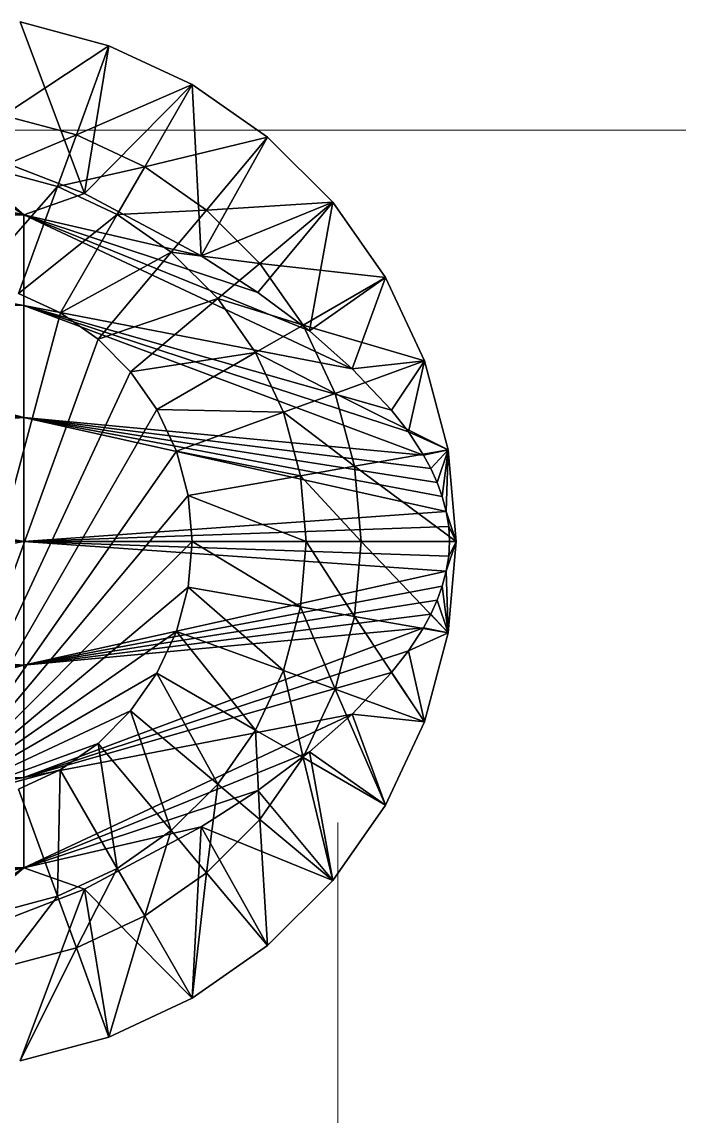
# Model space of a CAD drawing. Header units: inches. Extents: x 0 to 46333, y 12439 to 30520.
# Drawn here: x 15156.1 to 15203.5, y 17460.4 to 17539.4 of the extents above; entities that cross this region are included whole.
import ezdxf

# ---------------------------------------------------------------- set-up
doc = ezdxf.new("R2010")
doc.units = ezdxf.units.IN
doc.header["$MEASUREMENT"] = 0
doc.layers.add('DLX_FL1_LUM', color=7, linetype='Continuous', true_color=0xffd400)
doc.layers.add('v.p', color=7, linetype='Continuous')
doc.layers.add('WC', color=2, linetype='Continuous', lineweight=0)

# ---------------------------------------------------------------- blocks, each defined once
blk = doc.blocks.new('first floor civil')
at = {"layer": 'WC', "color": 9}
for p, q in [((598084.032, 123426.693), (597784.032, 123426.693)), ((597894.032, 123376.693), (597894.032, 122926.693))]:
    blk.add_line(p, q, dxfattribs=at)

msp = doc.modelspace()

# ---------------------------------------------------------------- linework, layer by layer
at = {"layer": 'DLX_FL1_LUM'}
for points in [[(15162.359, 17537.667, 0), (15155.946, 17539.386, 0)], [(15160.608, 17526.988, 0), (15155.946, 17539.386, 0)], [(15155.946, 17539.386, 0), (15162.359, 17537.667, 0)], [(15155.946, 17539.386, 0), (15160.608, 17526.988, 0)], [(15154.755, 17532.634, 0), (15162.359, 17537.667, 0)], [(15162.359, 17537.667, 0), (15154.755, 17532.634, 0)], [(15162.359, 17537.667, 0), (15160.013, 17531.225, 0)], [(15160.013, 17531.225, 0), (15162.359, 17537.667, 0)], [(15160.608, 17526.988, 0), (15162.359, 17537.667, 0)], [(15162.359, 17537.667, 0), (15160.608, 17526.988, 0)], [(15168.376, 17534.862, 0), (15162.359, 17537.667, 0)], [(15162.359, 17537.667, 0), (15168.376, 17534.862, 0)], [(15160.013, 17531.225, 0), (15168.376, 17534.862, 0)], [(15168.376, 17534.862, 0), (15160.013, 17531.225, 0)], [(15168.376, 17534.862, 0), (15160.608, 17526.988, 0)], [(15160.608, 17526.988, 0), (15168.376, 17534.862, 0)], [(15168.376, 17534.862, 0), (15164.948, 17528.924, 0)], [(15164.948, 17528.924, 0), (15168.376, 17534.862, 0)], [(15173.814, 17531.053, 0), (15168.376, 17534.862, 0)], [(15168.376, 17534.862, 0), (15173.814, 17531.053, 0)], [(15169.016, 17522.5, 0), (15168.376, 17534.862, 0)], [(15168.376, 17534.862, 0), (15169.016, 17522.5, 0)], [(15121.591, 17533.306, 0), (15156.213, 17525.458, 0)], [(15156.213, 17525.458, 0), (15121.591, 17533.306, 0)], [(15145.571, 17532.458, 0), (15156.213, 17525.458, 0)], [(15156.213, 17525.458, 0), (15145.571, 17532.458, 0)], [(15154.755, 17532.634, 0), (15160.013, 17531.225, 0)], [(15160.013, 17531.225, 0), (15154.755, 17532.634, 0)], [(15160.608, 17526.988, 0), (15149.332, 17531.35, 0)], [(15149.332, 17531.35, 0), (15156.213, 17525.458, 0)], [(15156.213, 17525.458, 0), (15149.332, 17531.35, 0)], [(15149.332, 17531.35, 0), (15160.608, 17526.988, 0)], [(15154.066, 17528.727, 0), (15160.013, 17531.225, 0)], [(15160.013, 17531.225, 0), (15154.066, 17528.727, 0)], [(15160.013, 17531.225, 0), (15158.657, 17527.497, 0)], [(15158.657, 17527.497, 0), (15160.013, 17531.225, 0)], [(15160.013, 17531.225, 0), (15164.948, 17528.924, 0)], [(15164.948, 17528.924, 0), (15160.013, 17531.225, 0)], [(15164.948, 17528.924, 0), (15173.814, 17531.053, 0)], [(15173.814, 17531.053, 0), (15164.948, 17528.924, 0)], [(15173.814, 17531.053, 0), (15169.016, 17522.5, 0)], [(15169.016, 17522.5, 0), (15173.814, 17531.053, 0)], [(15173.814, 17531.053, 0), (15169.407, 17525.801, 0)], [(15169.407, 17525.801, 0), (15173.814, 17531.053, 0)], [(15178.509, 17526.358, 0), (15173.814, 17531.053, 0)], [(15173.814, 17531.053, 0), (15178.509, 17526.358, 0)], [(15156.213, 17525.458, 0), (15121.591, 17529.668, 0)], [(15121.591, 17529.668, 0), (15156.213, 17525.458, 0)], [(15154.066, 17528.727, 0), (15158.657, 17527.497, 0)], [(15158.657, 17527.497, 0), (15154.066, 17528.727, 0)], [(15158.657, 17527.497, 0), (15164.948, 17528.924, 0)], [(15164.948, 17528.924, 0), (15158.657, 17527.497, 0)], [(15164.948, 17528.924, 0), (15162.964, 17525.488, 0)], [(15162.964, 17525.488, 0), (15164.948, 17528.924, 0)], [(15164.948, 17528.924, 0), (15169.407, 17525.801, 0)], [(15169.407, 17525.801, 0), (15164.948, 17528.924, 0)], [(15152.638, 17520.631, 0), (15158.657, 17527.497, 0)], [(15158.657, 17527.497, 0), (15152.638, 17520.631, 0)], [(15158.657, 17527.497, 0), (15155.845, 17519.772, 0)], [(15155.845, 17519.772, 0), (15158.657, 17527.497, 0)], [(15158.657, 17527.497, 0), (15162.964, 17525.488, 0)], [(15162.964, 17525.488, 0), (15158.657, 17527.497, 0)], [(15160.608, 17526.988, 0), (15156.213, 17525.458, 0)], [(15156.213, 17525.458, 0), (15160.608, 17526.988, 0)], [(15169.016, 17522.5, 0), (15160.608, 17526.988, 0)], [(15160.608, 17526.988, 0), (15169.016, 17522.5, 0)], [(15178.509, 17526.358, 0), (15169.016, 17522.5, 0)], [(15169.016, 17522.5, 0), (15178.509, 17526.358, 0)], [(15169.407, 17525.801, 0), (15178.509, 17526.358, 0)], [(15178.509, 17526.358, 0), (15169.407, 17525.801, 0)], [(15173.106, 17519.855, 0), (15178.509, 17526.358, 0)], [(15178.509, 17526.358, 0), (15173.106, 17519.855, 0)], [(15178.509, 17526.358, 0), (15173.256, 17521.951, 0)], [(15173.256, 17521.951, 0), (15178.509, 17526.358, 0)], [(15176.835, 17517.069, 0), (15178.509, 17526.358, 0)], [(15178.509, 17526.358, 0), (15176.835, 17517.069, 0)], [(15182.317, 17520.919, 0), (15178.509, 17526.358, 0)], [(15178.509, 17526.358, 0), (15182.317, 17520.919, 0)], [(15121.591, 17525.192, 0), (15156.213, 17525.458, 0)], [(15156.213, 17525.458, 0), (15121.591, 17525.192, 0)], [(15156.212, 17518.918, 0), (15121.591, 17525.192, 0)], [(15121.591, 17525.192, 0), (15156.212, 17518.918, 0)], [(15155.845, 17519.772, 0), (15162.964, 17525.488, 0)], [(15162.964, 17525.488, 0), (15155.845, 17519.772, 0)], [(15156.213, 17525.458, 0), (15156.212, 17518.918, 0)], [(15156.212, 17518.918, 0), (15156.213, 17525.458, 0)], [(15156.213, 17525.458, 0), (15169.016, 17522.5, 0)], [(15173.106, 17519.855, 0), (15156.213, 17525.458, 0)], [(15156.213, 17525.458, 0), (15173.106, 17519.855, 0)], [(15176.835, 17517.069, 0), (15156.213, 17525.458, 0)], [(15156.213, 17525.458, 0), (15176.835, 17517.069, 0)], [(15179.924, 17514.343, 0), (15156.213, 17525.458, 0)], [(15169.016, 17522.5, 0), (15156.213, 17525.458, 0)], [(15156.213, 17525.458, 0), (15179.924, 17514.343, 0)], [(15162.964, 17525.488, 0), (15158.854, 17518.369, 0)], [(15158.854, 17518.369, 0), (15162.964, 17525.488, 0)], [(15162.964, 17525.488, 0), (15169.407, 17525.801, 0)], [(15169.407, 17525.801, 0), (15162.964, 17525.488, 0)], [(15162.964, 17525.488, 0), (15166.856, 17522.762, 0)], [(15166.856, 17522.762, 0), (15162.964, 17525.488, 0)], [(15169.407, 17525.801, 0), (15166.856, 17522.762, 0)], [(15166.856, 17522.762, 0), (15169.407, 17525.801, 0)], [(15169.407, 17525.801, 0), (15173.256, 17521.951, 0)], [(15173.256, 17521.951, 0), (15169.407, 17525.801, 0)], [(15158.854, 17518.369, 0), (15166.856, 17522.762, 0)], [(15166.856, 17522.762, 0), (15158.854, 17518.369, 0)], [(15166.856, 17522.762, 0), (15161.572, 17516.465, 0)], [(15161.572, 17516.465, 0), (15166.856, 17522.762, 0)], [(15166.856, 17522.762, 0), (15173.256, 17521.951, 0)], [(15173.256, 17521.951, 0), (15166.856, 17522.762, 0)], [(15166.856, 17522.762, 0), (15170.217, 17519.401, 0)], [(15170.217, 17519.401, 0), (15166.856, 17522.762, 0)], [(15173.106, 17519.855, 0), (15169.016, 17522.5, 0)], [(15169.016, 17522.5, 0), (15173.106, 17519.855, 0)], [(15173.256, 17521.951, 0), (15170.217, 17519.401, 0)], [(15170.217, 17519.401, 0), (15173.256, 17521.951, 0)], [(15173.256, 17521.951, 0), (15182.317, 17520.919, 0)], [(15182.317, 17520.919, 0), (15173.256, 17521.951, 0)], [(15173.256, 17521.951, 0), (15176.379, 17517.491, 0)], [(15176.379, 17517.491, 0), (15173.256, 17521.951, 0)], [(15182.317, 17520.919, 0), (15176.379, 17517.491, 0)], [(15176.379, 17517.491, 0), (15182.317, 17520.919, 0)], [(15182.317, 17520.919, 0), (15176.835, 17517.069, 0)], [(15176.835, 17517.069, 0), (15182.317, 17520.919, 0)], [(15179.924, 17514.343, 0), (15182.317, 17520.919, 0)], [(15182.317, 17520.919, 0), (15179.924, 17514.343, 0)], [(15185.123, 17514.902, 0), (15182.317, 17520.919, 0)], [(15182.317, 17520.919, 0), (15185.123, 17514.902, 0)], [(15121.591, 17520.009, 0), (15156.212, 17510.809, 0)], [(15156.212, 17510.809, 0), (15121.591, 17520.009, 0)], [(15121.591, 17520.009, 0), (15156.212, 17518.918, 0)], [(15156.212, 17518.918, 0), (15121.591, 17520.009, 0)], [(15155.845, 17519.772, 0), (15158.854, 17518.369, 0)], [(15158.854, 17518.369, 0), (15155.845, 17519.772, 0)], [(15176.835, 17517.069, 0), (15173.106, 17519.855, 0)], [(15173.106, 17519.855, 0), (15176.835, 17517.069, 0)], [(15156.212, 17518.918, 0), (15156.212, 17510.809, 0)], [(15156.212, 17518.918, 0), (15182.751, 17511.353, 0)], [(15183.971, 17509.777, 0), (15156.212, 17518.918, 0)], [(15156.212, 17518.918, 0), (15183.971, 17509.777, 0)], [(15185.062, 17508.11, 0), (15156.212, 17518.918, 0)], [(15156.212, 17518.918, 0), (15179.924, 17514.343, 0)], [(15182.751, 17511.353, 0), (15156.212, 17518.918, 0)], [(15156.212, 17518.918, 0), (15185.062, 17508.11, 0)], [(15156.212, 17510.809, 0), (15156.212, 17518.918, 0)], [(15179.924, 17514.343, 0), (15156.212, 17518.918, 0)], [(15161.572, 17516.465, 0), (15170.217, 17519.401, 0)], [(15170.217, 17519.401, 0), (15161.572, 17516.465, 0)], [(15170.217, 17519.401, 0), (15163.92, 17514.117, 0)], [(15163.92, 17514.117, 0), (15170.217, 17519.401, 0)], [(15170.217, 17519.401, 0), (15176.379, 17517.491, 0)], [(15176.379, 17517.491, 0), (15170.217, 17519.401, 0)], [(15170.217, 17519.401, 0), (15172.943, 17515.508, 0)], [(15172.943, 17515.508, 0), (15170.217, 17519.401, 0)], [(15158.854, 17518.369, 0), (15149.33, 17482.832, 0)], [(15149.33, 17482.832, 0), (15158.854, 17518.369, 0)], [(15158.854, 17518.369, 0), (15161.572, 17516.465, 0)], [(15161.572, 17516.465, 0), (15158.854, 17518.369, 0)], [(15176.379, 17517.491, 0), (15172.943, 17515.508, 0)], [(15172.943, 17515.508, 0), (15176.379, 17517.491, 0)], [(15176.379, 17517.491, 0), (15185.123, 17514.902, 0)], [(15185.123, 17514.902, 0), (15176.379, 17517.491, 0)], [(15176.379, 17517.491, 0), (15178.68, 17512.557, 0)], [(15178.68, 17512.557, 0), (15176.379, 17517.491, 0)], [(15161.572, 17516.465, 0), (15149.33, 17482.832, 0)], [(15149.33, 17482.832, 0), (15161.572, 17516.465, 0)], [(15161.572, 17516.465, 0), (15163.92, 17514.117, 0)], [(15163.92, 17514.117, 0), (15161.572, 17516.465, 0)], [(15179.924, 17514.343, 0), (15176.835, 17517.069, 0)], [(15176.835, 17517.069, 0), (15179.924, 17514.343, 0)], [(15163.92, 17514.117, 0), (15172.943, 17515.508, 0)], [(15172.943, 17515.508, 0), (15163.92, 17514.117, 0)], [(15172.943, 17515.508, 0), (15165.824, 17511.398, 0)], [(15165.824, 17511.398, 0), (15172.943, 17515.508, 0)], [(15172.943, 17515.508, 0), (15178.68, 17512.557, 0)], [(15178.68, 17512.557, 0), (15172.943, 17515.508, 0)], [(15172.943, 17515.508, 0), (15174.951, 17511.2, 0)], [(15174.951, 17511.2, 0), (15172.943, 17515.508, 0)], [(15185.123, 17514.902, 0), (15178.68, 17512.557, 0)], [(15178.68, 17512.557, 0), (15185.123, 17514.902, 0)], [(15185.123, 17514.902, 0), (15179.924, 17514.343, 0)], [(15179.924, 17514.343, 0), (15185.123, 17514.902, 0)], [(15182.751, 17511.353, 0), (15185.123, 17514.902, 0)], [(15185.123, 17514.902, 0), (15182.751, 17511.353, 0)], [(15183.971, 17509.777, 0), (15185.123, 17514.902, 0)], [(15185.123, 17514.902, 0), (15183.971, 17509.777, 0)], [(15186.84, 17508.489, 0), (15185.123, 17514.902, 0)], [(15185.123, 17514.902, 0), (15186.84, 17508.489, 0)], [(15156.212, 17510.809, 0), (15121.59, 17514.278, 0)], [(15121.59, 17514.278, 0), (15156.212, 17510.809, 0)], [(15163.92, 17514.117, 0), (15149.33, 17482.832, 0)], [(15149.33, 17482.832, 0), (15163.92, 17514.117, 0)], [(15163.92, 17514.117, 0), (15165.824, 17511.398, 0)], [(15165.824, 17511.398, 0), (15163.92, 17514.117, 0)], [(15182.751, 17511.353, 0), (15179.924, 17514.343, 0)], [(15179.924, 17514.343, 0), (15182.751, 17511.353, 0)], [(15178.68, 17512.557, 0), (15174.951, 17511.2, 0)], [(15174.951, 17511.2, 0), (15178.68, 17512.557, 0)], [(15178.68, 17512.557, 0), (15186.84, 17508.489, 0)], [(15186.84, 17508.489, 0), (15178.68, 17512.557, 0)], [(15178.68, 17512.557, 0), (15180.089, 17507.299, 0)], [(15180.089, 17507.299, 0), (15178.68, 17512.557, 0)], [(15165.824, 17511.398, 0), (15149.33, 17482.832, 0)], [(15149.33, 17482.832, 0), (15165.824, 17511.398, 0)], [(15165.824, 17511.398, 0), (15174.951, 17511.2, 0)], [(15174.951, 17511.2, 0), (15165.824, 17511.398, 0)], [(15165.824, 17511.398, 0), (15167.226, 17508.389, 0)], [(15167.226, 17508.389, 0), (15165.824, 17511.398, 0)], [(15174.951, 17511.2, 0), (15167.226, 17508.389, 0)], [(15167.226, 17508.389, 0), (15174.951, 17511.2, 0)], [(15174.951, 17511.2, 0), (15180.089, 17507.299, 0)], [(15180.089, 17507.299, 0), (15174.951, 17511.2, 0)], [(15174.951, 17511.2, 0), (15176.181, 17506.61, 0)], [(15176.181, 17506.61, 0), (15174.951, 17511.2, 0)], [(15183.971, 17509.777, 0), (15182.751, 17511.353, 0)], [(15182.751, 17511.353, 0), (15183.971, 17509.777, 0)], [(15121.59, 17508.173, 0), (15156.212, 17510.809, 0)], [(15156.212, 17510.809, 0), (15121.59, 17508.173, 0)], [(15156.212, 17510.809, 0), (15156.212, 17501.876, 0)], [(15156.212, 17510.809, 0), (15185.062, 17508.11, 0)], [(15185.592, 17507.131, 0), (15156.212, 17510.809, 0)], [(15156.212, 17510.809, 0), (15186.056, 17506.12, 0)], [(15186.414, 17505.114, 0), (15156.212, 17510.809, 0)], [(15156.212, 17510.809, 0), (15186.414, 17505.114, 0)], [(15186.694, 17504.036, 0), (15156.212, 17510.809, 0)], [(15156.212, 17510.809, 0), (15185.592, 17507.131, 0)], [(15186.056, 17506.12, 0), (15156.212, 17510.809, 0)], [(15156.212, 17510.809, 0), (15186.694, 17504.036, 0)], [(15156.212, 17501.876, 0), (15156.212, 17510.809, 0)], [(15185.062, 17508.11, 0), (15156.212, 17510.809, 0)], [(15186.84, 17508.489, 0), (15183.971, 17509.777, 0)], [(15183.971, 17509.777, 0), (15186.84, 17508.489, 0)], [(15185.062, 17508.11, 0), (15183.971, 17509.777, 0)], [(15183.971, 17509.777, 0), (15185.062, 17508.11, 0)], [(15121.59, 17508.173, 0), (15156.212, 17501.876, 0)], [(15156.212, 17501.876, 0), (15121.59, 17508.173, 0)], [(15167.226, 17508.389, 0), (15149.33, 17482.832, 0)], [(15149.33, 17482.832, 0), (15167.226, 17508.389, 0)], [(15167.226, 17508.389, 0), (15176.181, 17506.61, 0)], [(15176.181, 17506.61, 0), (15167.226, 17508.389, 0)], [(15167.226, 17508.389, 0), (15168.086, 17505.183, 0)], [(15168.086, 17505.183, 0), (15167.226, 17508.389, 0)], [(15186.84, 17508.489, 0), (15180.089, 17507.299, 0)], [(15180.089, 17507.299, 0), (15186.84, 17508.489, 0)], [(15185.062, 17508.11, 0), (15186.84, 17508.489, 0)], [(15186.84, 17508.489, 0), (15185.062, 17508.11, 0)], [(15185.592, 17507.131, 0), (15185.062, 17508.11, 0)], [(15185.062, 17508.11, 0), (15185.592, 17507.131, 0)], [(15185.592, 17507.131, 0), (15186.84, 17508.489, 0)], [(15186.84, 17508.489, 0), (15185.592, 17507.131, 0)], [(15186.056, 17506.12, 0), (15186.84, 17508.489, 0)], [(15186.84, 17508.489, 0), (15186.056, 17506.12, 0)], [(15186.414, 17505.114, 0), (15186.84, 17508.489, 0)], [(15186.84, 17508.489, 0), (15186.414, 17505.114, 0)], [(15186.694, 17504.036, 0), (15186.84, 17508.489, 0)], [(15186.84, 17508.489, 0), (15186.694, 17504.036, 0)], [(15187.419, 17501.875, 0), (15186.84, 17508.489, 0)], [(15186.84, 17508.489, 0), (15187.419, 17501.875, 0)], [(15180.089, 17507.299, 0), (15176.181, 17506.61, 0)], [(15176.181, 17506.61, 0), (15180.089, 17507.299, 0)], [(15180.089, 17507.299, 0), (15187.419, 17501.875, 0)], [(15187.419, 17501.875, 0), (15180.089, 17507.299, 0)], [(15180.089, 17507.299, 0), (15180.563, 17501.876, 0)], [(15180.563, 17501.876, 0), (15180.089, 17507.299, 0)], [(15186.056, 17506.12, 0), (15185.592, 17507.131, 0)], [(15185.592, 17507.131, 0), (15186.056, 17506.12, 0)], [(15176.181, 17506.61, 0), (15168.086, 17505.183, 0)], [(15168.086, 17505.183, 0), (15176.181, 17506.61, 0)], [(15176.181, 17506.61, 0), (15180.563, 17501.876, 0)], [(15180.563, 17501.876, 0), (15176.181, 17506.61, 0)], [(15176.181, 17506.61, 0), (15176.595, 17501.876, 0)], [(15176.595, 17501.876, 0), (15176.181, 17506.61, 0)], [(15186.414, 17505.114, 0), (15186.056, 17506.12, 0)], [(15186.056, 17506.12, 0), (15186.414, 17505.114, 0)], [(15168.086, 17505.183, 0), (15149.33, 17482.832, 0)], [(15149.33, 17482.832, 0), (15168.086, 17505.183, 0)], [(15168.086, 17505.183, 0), (15176.595, 17501.876, 0)], [(15176.595, 17501.876, 0), (15168.086, 17505.183, 0)], [(15168.086, 17505.183, 0), (15168.374, 17501.876, 0)], [(15168.374, 17501.876, 0), (15168.086, 17505.183, 0)], [(15186.694, 17504.036, 0), (15186.414, 17505.114, 0)], [(15186.414, 17505.114, 0), (15186.694, 17504.036, 0)], [(15156.212, 17501.876, 0), (15186.694, 17504.036, 0)], [(15186.694, 17504.036, 0), (15156.212, 17501.876, 0)], [(15187.419, 17501.875, 0), (15186.694, 17504.036, 0)], [(15186.694, 17504.036, 0), (15187.419, 17501.875, 0)], [(15186.877, 17502.939, 0), (15186.694, 17504.036, 0)], [(15186.694, 17504.036, 0), (15186.877, 17502.939, 0)], [(15186.877, 17502.939, 0), (15156.212, 17501.876, 0)], [(15156.212, 17501.876, 0), (15186.877, 17502.939, 0)], [(15186.877, 17502.939, 0), (15187.419, 17501.875, 0)], [(15186.942, 17501.875, 0), (15186.877, 17502.939, 0)], [(15187.419, 17501.875, 0), (15186.877, 17502.939, 0)], [(15186.877, 17502.939, 0), (15186.942, 17501.875, 0)], [(15156.212, 17501.876, 0), (15121.59, 17501.878, 0)], [(15121.59, 17501.878, 0), (15156.212, 17501.876, 0)], [(15121.59, 17495.581, 0), (15156.212, 17501.876, 0)], [(15156.212, 17501.876, 0), (15121.59, 17495.581, 0)], [(15168.374, 17501.876, 0), (15149.33, 17482.832, 0)], [(15149.33, 17482.832, 0), (15168.374, 17501.876, 0)], [(15156.212, 17501.876, 0), (15156.211, 17492.944, 0)], [(15156.211, 17492.944, 0), (15156.212, 17501.876, 0)], [(15156.212, 17501.876, 0), (15186.942, 17501.875, 0)], [(15186.877, 17500.812, 0), (15156.212, 17501.876, 0)], [(15156.212, 17501.876, 0), (15186.877, 17500.812, 0)], [(15186.694, 17499.713, 0), (15156.212, 17501.876, 0)], [(15186.942, 17501.875, 0), (15156.212, 17501.876, 0)], [(15156.212, 17501.876, 0), (15186.694, 17499.713, 0)], [(15168.374, 17501.876, 0), (15168.086, 17498.568, 0)], [(15168.086, 17498.568, 0), (15168.374, 17501.876, 0)], [(15176.595, 17501.876, 0), (15168.374, 17501.876, 0)], [(15168.374, 17501.876, 0), (15176.181, 17497.141, 0)], [(15168.374, 17501.876, 0), (15176.595, 17501.876, 0)], [(15176.181, 17497.141, 0), (15168.374, 17501.876, 0)], [(15176.595, 17501.876, 0), (15176.181, 17497.141, 0)], [(15176.181, 17497.141, 0), (15176.595, 17501.876, 0)], [(15176.595, 17501.876, 0), (15180.088, 17496.452, 0)], [(15180.563, 17501.876, 0), (15176.595, 17501.876, 0)], [(15176.595, 17501.876, 0), (15180.563, 17501.876, 0)], [(15180.088, 17496.452, 0), (15176.595, 17501.876, 0)], [(15180.563, 17501.876, 0), (15180.088, 17496.452, 0)], [(15180.088, 17496.452, 0), (15180.563, 17501.876, 0)], [(15187.419, 17501.875, 0), (15180.563, 17501.876, 0)], [(15180.563, 17501.876, 0), (15186.84, 17495.261, 0)], [(15180.563, 17501.876, 0), (15187.419, 17501.875, 0)], [(15186.84, 17495.261, 0), (15180.563, 17501.876, 0)], [(15186.694, 17499.713, 0), (15187.419, 17501.875, 0)], [(15187.419, 17501.875, 0), (15186.694, 17499.713, 0)], [(15186.84, 17495.261, 0), (15187.419, 17501.875, 0)], [(15187.419, 17501.875, 0), (15186.84, 17495.261, 0)], [(15186.877, 17500.812, 0), (15187.419, 17501.875, 0)], [(15187.419, 17501.875, 0), (15186.877, 17500.812, 0)], [(15186.877, 17500.812, 0), (15186.942, 17501.875, 0)], [(15186.942, 17501.875, 0), (15186.877, 17500.812, 0)], [(15186.942, 17501.875, 0), (15187.419, 17501.875, 0)], [(15187.419, 17501.875, 0), (15186.942, 17501.875, 0)], [(15186.694, 17499.713, 0), (15186.877, 17500.812, 0)], [(15186.877, 17500.812, 0), (15186.694, 17499.713, 0)], [(15156.211, 17492.944, 0), (15186.694, 17499.713, 0)], [(15186.694, 17499.713, 0), (15156.211, 17492.944, 0)], [(15186.414, 17498.635, 0), (15186.694, 17499.713, 0)], [(15186.694, 17499.713, 0), (15186.414, 17498.635, 0)], [(15186.84, 17495.261, 0), (15186.694, 17499.713, 0)], [(15186.694, 17499.713, 0), (15186.84, 17495.261, 0)], [(15168.086, 17498.568, 0), (15149.33, 17482.832, 0)], [(15149.33, 17482.832, 0), (15168.086, 17498.568, 0)], [(15186.414, 17498.635, 0), (15156.211, 17492.944, 0)], [(15156.211, 17492.944, 0), (15186.414, 17498.635, 0)], [(15168.086, 17498.568, 0), (15167.226, 17495.362, 0)], [(15167.226, 17495.362, 0), (15168.086, 17498.568, 0)], [(15176.181, 17497.141, 0), (15168.086, 17498.568, 0)], [(15168.086, 17498.568, 0), (15174.951, 17492.55, 0)], [(15168.086, 17498.568, 0), (15176.181, 17497.141, 0)], [(15174.951, 17492.55, 0), (15168.086, 17498.568, 0)], [(15186.056, 17497.63, 0), (15186.414, 17498.635, 0)], [(15186.414, 17498.635, 0), (15186.056, 17497.63, 0)], [(15186.414, 17498.635, 0), (15186.84, 17495.261, 0)], [(15186.84, 17495.261, 0), (15186.414, 17498.635, 0)], [(15156.211, 17492.944, 0), (15186.056, 17497.63, 0)], [(15186.056, 17497.63, 0), (15156.211, 17492.944, 0)], [(15185.591, 17496.619, 0), (15186.056, 17497.63, 0)], [(15186.056, 17497.63, 0), (15185.591, 17496.619, 0)], [(15186.056, 17497.63, 0), (15186.84, 17495.261, 0)], [(15186.84, 17495.261, 0), (15186.056, 17497.63, 0)], [(15176.181, 17497.141, 0), (15174.951, 17492.55, 0)], [(15174.951, 17492.55, 0), (15176.181, 17497.141, 0)], [(15176.181, 17497.141, 0), (15178.679, 17491.194, 0)], [(15180.088, 17496.452, 0), (15176.181, 17497.141, 0)], [(15176.181, 17497.141, 0), (15180.088, 17496.452, 0)], [(15178.679, 17491.194, 0), (15176.181, 17497.141, 0)], [(15185.591, 17496.619, 0), (15156.211, 17492.944, 0)], [(15156.211, 17492.944, 0), (15185.591, 17496.619, 0)], [(15180.088, 17496.452, 0), (15178.679, 17491.194, 0)], [(15178.679, 17491.194, 0), (15180.088, 17496.452, 0)], [(15186.84, 17495.261, 0), (15180.088, 17496.452, 0)], [(15180.088, 17496.452, 0), (15185.122, 17488.848, 0)], [(15180.088, 17496.452, 0), (15186.84, 17495.261, 0)], [(15185.122, 17488.848, 0), (15180.088, 17496.452, 0)], [(15185.062, 17495.639, 0), (15185.591, 17496.619, 0)], [(15185.591, 17496.619, 0), (15185.062, 17495.639, 0)], [(15185.591, 17496.619, 0), (15186.84, 17495.261, 0)], [(15186.84, 17495.261, 0), (15185.591, 17496.619, 0)], [(15121.59, 17495.581, 0), (15156.211, 17492.944, 0)], [(15156.211, 17492.944, 0), (15121.59, 17495.581, 0)], [(15167.226, 17495.362, 0), (15149.33, 17482.832, 0)], [(15149.33, 17482.832, 0), (15167.226, 17495.362, 0)], [(15156.211, 17492.944, 0), (15185.062, 17495.639, 0)], [(15185.062, 17495.639, 0), (15156.211, 17484.834, 0)], [(15185.062, 17495.639, 0), (15156.211, 17492.944, 0)], [(15156.211, 17484.834, 0), (15185.062, 17495.639, 0)], [(15167.226, 17495.362, 0), (15165.823, 17492.354, 0)], [(15165.823, 17492.354, 0), (15167.226, 17495.362, 0)], [(15174.951, 17492.55, 0), (15167.226, 17495.362, 0)], [(15167.226, 17495.362, 0), (15172.942, 17488.243, 0)], [(15167.226, 17495.362, 0), (15174.951, 17492.55, 0)], [(15172.942, 17488.243, 0), (15167.226, 17495.362, 0)], [(15183.971, 17493.973, 0), (15185.062, 17495.639, 0)], [(15185.062, 17495.639, 0), (15183.971, 17493.973, 0)], [(15183.971, 17493.973, 0), (15186.84, 17495.261, 0)], [(15186.84, 17495.261, 0), (15183.971, 17493.973, 0)], [(15185.062, 17495.639, 0), (15186.84, 17495.261, 0)], [(15186.84, 17495.261, 0), (15185.062, 17495.639, 0)], [(15185.122, 17488.848, 0), (15186.84, 17495.261, 0)], [(15186.84, 17495.261, 0), (15185.122, 17488.848, 0)], [(15183.971, 17493.973, 0), (15156.211, 17484.834, 0)], [(15156.211, 17484.834, 0), (15183.971, 17493.973, 0)], [(15182.75, 17492.397, 0), (15183.971, 17493.973, 0)], [(15183.971, 17493.973, 0), (15182.75, 17492.397, 0)], [(15185.122, 17488.848, 0), (15183.971, 17493.973, 0)], [(15183.971, 17493.973, 0), (15185.122, 17488.848, 0)], [(15121.589, 17483.745, 0), (15156.211, 17492.944, 0)], [(15156.211, 17492.944, 0), (15121.589, 17483.745, 0)], [(15156.211, 17492.944, 0), (15121.59, 17489.476, 0)], [(15121.59, 17489.476, 0), (15156.211, 17492.944, 0)], [(15156.211, 17492.944, 0), (15156.211, 17484.834, 0)], [(15156.211, 17484.834, 0), (15156.211, 17492.944, 0)], [(15165.823, 17492.354, 0), (15149.33, 17482.832, 0)], [(15149.33, 17482.832, 0), (15165.823, 17492.354, 0)], [(15156.211, 17484.834, 0), (15182.75, 17492.397, 0)], [(15182.75, 17492.397, 0), (15156.211, 17484.834, 0)], [(15165.823, 17492.354, 0), (15163.919, 17489.635, 0)], [(15163.919, 17489.635, 0), (15165.823, 17492.354, 0)], [(15172.942, 17488.243, 0), (15165.823, 17492.354, 0)], [(15165.823, 17492.354, 0), (15170.215, 17484.35, 0)], [(15165.823, 17492.354, 0), (15172.942, 17488.243, 0)], [(15170.215, 17484.35, 0), (15165.823, 17492.354, 0)], [(15174.951, 17492.55, 0), (15172.942, 17488.243, 0)], [(15172.942, 17488.243, 0), (15174.951, 17492.55, 0)], [(15174.951, 17492.55, 0), (15176.378, 17486.259, 0)], [(15178.679, 17491.194, 0), (15174.951, 17492.55, 0)], [(15174.951, 17492.55, 0), (15178.679, 17491.194, 0)], [(15176.378, 17486.259, 0), (15174.951, 17492.55, 0)], [(15179.923, 17489.407, 0), (15182.75, 17492.397, 0)], [(15182.75, 17492.397, 0), (15179.923, 17489.407, 0)], [(15182.75, 17492.397, 0), (15185.122, 17488.848, 0)], [(15185.122, 17488.848, 0), (15182.75, 17492.397, 0)], [(15178.679, 17491.194, 0), (15176.378, 17486.259, 0)], [(15176.378, 17486.259, 0), (15178.679, 17491.194, 0)], [(15185.122, 17488.848, 0), (15178.679, 17491.194, 0)], [(15178.679, 17491.194, 0), (15182.315, 17482.831, 0)], [(15178.679, 17491.194, 0), (15185.122, 17488.848, 0)], [(15182.315, 17482.831, 0), (15178.679, 17491.194, 0)], [(15163.919, 17489.635, 0), (15149.33, 17482.832, 0)], [(15149.33, 17482.832, 0), (15163.919, 17489.635, 0)], [(15163.919, 17489.635, 0), (15161.571, 17487.287, 0)], [(15161.571, 17487.287, 0), (15163.919, 17489.635, 0)], [(15170.215, 17484.35, 0), (15163.919, 17489.635, 0)], [(15163.919, 17489.635, 0), (15166.855, 17480.989, 0)], [(15163.919, 17489.635, 0), (15170.215, 17484.35, 0)], [(15166.855, 17480.989, 0), (15163.919, 17489.635, 0)], [(15179.923, 17489.407, 0), (15156.211, 17484.834, 0)], [(15156.211, 17478.294, 0), (15179.923, 17489.407, 0)], [(15156.211, 17484.834, 0), (15179.923, 17489.407, 0)], [(15179.923, 17489.407, 0), (15156.211, 17478.294, 0)], [(15176.834, 17486.682, 0), (15179.923, 17489.407, 0)], [(15179.923, 17489.407, 0), (15176.834, 17486.682, 0)], [(15179.923, 17489.407, 0), (15185.122, 17488.848, 0)], [(15182.315, 17482.831, 0), (15179.923, 17489.407, 0)], [(15179.923, 17489.407, 0), (15182.315, 17482.831, 0)], [(15185.122, 17488.848, 0), (15179.923, 17489.407, 0)], [(15182.315, 17482.831, 0), (15185.122, 17488.848, 0)], [(15185.122, 17488.848, 0), (15182.315, 17482.831, 0)], [(15172.942, 17488.243, 0), (15170.215, 17484.35, 0)], [(15170.215, 17484.35, 0), (15172.942, 17488.243, 0)], [(15172.942, 17488.243, 0), (15173.255, 17481.8, 0)], [(15176.378, 17486.259, 0), (15172.942, 17488.243, 0)], [(15172.942, 17488.243, 0), (15176.378, 17486.259, 0)], [(15173.255, 17481.8, 0), (15172.942, 17488.243, 0)], [(15161.571, 17487.287, 0), (15149.33, 17482.832, 0)], [(15149.33, 17482.832, 0), (15161.571, 17487.287, 0)], [(15161.571, 17487.287, 0), (15158.852, 17485.384, 0)], [(15158.852, 17485.384, 0), (15161.571, 17487.287, 0)], [(15166.855, 17480.989, 0), (15161.571, 17487.287, 0)], [(15161.571, 17487.287, 0), (15162.962, 17478.264, 0)], [(15161.571, 17487.287, 0), (15166.855, 17480.989, 0)], [(15162.962, 17478.264, 0), (15161.571, 17487.287, 0)], [(15176.834, 17486.682, 0), (15156.211, 17478.294, 0)], [(15156.211, 17478.294, 0), (15176.834, 17486.682, 0)], [(15173.105, 17483.896, 0), (15176.834, 17486.682, 0)], [(15176.834, 17486.682, 0), (15173.105, 17483.896, 0)], [(15176.834, 17486.682, 0), (15182.315, 17482.831, 0)], [(15178.507, 17477.392, 0), (15176.834, 17486.682, 0)], [(15176.834, 17486.682, 0), (15178.507, 17477.392, 0)], [(15182.315, 17482.831, 0), (15176.834, 17486.682, 0)], [(15176.378, 17486.259, 0), (15173.255, 17481.8, 0)], [(15173.255, 17481.8, 0), (15176.378, 17486.259, 0)], [(15182.315, 17482.831, 0), (15176.378, 17486.259, 0)], [(15176.378, 17486.259, 0), (15178.507, 17477.392, 0)], [(15176.378, 17486.259, 0), (15182.315, 17482.831, 0)], [(15178.507, 17477.392, 0), (15176.378, 17486.259, 0)], [(15121.589, 17478.563, 0), (15156.211, 17484.834, 0)], [(15156.211, 17484.834, 0), (15121.589, 17483.745, 0)], [(15156.211, 17484.834, 0), (15121.589, 17478.563, 0)], [(15121.589, 17483.745, 0), (15156.211, 17484.834, 0)], [(15158.852, 17485.384, 0), (15149.33, 17482.832, 0)], [(15149.33, 17482.832, 0), (15158.852, 17485.384, 0)], [(15158.852, 17485.384, 0), (15155.844, 17483.98, 0)], [(15155.844, 17483.98, 0), (15158.852, 17485.384, 0)], [(15156.211, 17484.834, 0), (15156.211, 17478.294, 0)], [(15156.211, 17478.294, 0), (15156.211, 17484.834, 0)], [(15158.852, 17485.384, 0), (15158.655, 17476.256, 0)], [(15158.655, 17476.256, 0), (15158.852, 17485.384, 0)], [(15162.962, 17478.264, 0), (15158.852, 17485.384, 0)], [(15158.852, 17485.384, 0), (15162.962, 17478.264, 0)], [(15170.215, 17484.35, 0), (15166.855, 17480.989, 0)], [(15166.855, 17480.989, 0), (15170.215, 17484.35, 0)], [(15170.215, 17484.35, 0), (15169.405, 17477.951, 0)], [(15169.405, 17477.951, 0), (15170.215, 17484.35, 0)], [(15173.255, 17481.8, 0), (15170.215, 17484.35, 0)], [(15170.215, 17484.35, 0), (15173.255, 17481.8, 0)], [(15158.655, 17476.256, 0), (15155.844, 17483.98, 0)], [(15155.844, 17483.98, 0), (15158.655, 17476.256, 0)], [(15156.211, 17478.294, 0), (15173.105, 17483.896, 0)], [(15173.105, 17483.896, 0), (15156.211, 17478.294, 0)], [(15169.014, 17481.251, 0), (15173.105, 17483.896, 0)], [(15173.105, 17483.896, 0), (15169.014, 17481.251, 0)], [(15173.105, 17483.896, 0), (15178.507, 17477.392, 0)], [(15178.507, 17477.392, 0), (15173.105, 17483.896, 0)], [(15178.507, 17477.392, 0), (15182.315, 17482.831, 0)], [(15182.315, 17482.831, 0), (15178.507, 17477.392, 0)], [(15173.255, 17481.8, 0), (15169.405, 17477.951, 0)], [(15169.405, 17477.951, 0), (15173.255, 17481.8, 0)], [(15178.507, 17477.392, 0), (15173.255, 17481.8, 0)], [(15173.255, 17481.8, 0), (15173.812, 17472.698, 0)], [(15173.255, 17481.8, 0), (15178.507, 17477.392, 0)], [(15173.812, 17472.698, 0), (15173.255, 17481.8, 0)], [(15169.014, 17481.251, 0), (15156.211, 17478.294, 0)], [(15156.211, 17478.294, 0), (15169.014, 17481.251, 0)], [(15160.606, 17476.763, 0), (15169.014, 17481.251, 0)], [(15169.014, 17481.251, 0), (15160.606, 17476.763, 0)], [(15166.855, 17480.989, 0), (15162.962, 17478.264, 0)], [(15162.962, 17478.264, 0), (15166.855, 17480.989, 0)], [(15166.855, 17480.989, 0), (15164.946, 17474.828, 0)], [(15164.946, 17474.828, 0), (15166.855, 17480.989, 0)], [(15169.405, 17477.951, 0), (15166.855, 17480.989, 0)], [(15166.855, 17480.989, 0), (15169.405, 17477.951, 0)], [(15168.373, 17468.89, 0), (15169.014, 17481.251, 0)], [(15169.014, 17481.251, 0), (15168.373, 17468.89, 0)], [(15169.014, 17481.251, 0), (15173.812, 17472.698, 0)], [(15169.014, 17481.251, 0), (15178.507, 17477.392, 0)], [(15173.812, 17472.698, 0), (15169.014, 17481.251, 0)], [(15178.507, 17477.392, 0), (15169.014, 17481.251, 0)], [(15121.589, 17478.563, 0), (15156.211, 17478.294, 0)], [(15156.211, 17478.294, 0), (15121.589, 17478.563, 0)], [(15156.211, 17478.294, 0), (15121.589, 17474.086, 0)], [(15121.589, 17470.45, 0), (15156.211, 17478.294, 0)], [(15156.211, 17478.294, 0), (15121.589, 17470.45, 0)], [(15121.589, 17474.086, 0), (15156.211, 17478.294, 0)], [(15156.211, 17478.294, 0), (15145.568, 17471.296, 0)], [(15145.568, 17471.296, 0), (15156.211, 17478.294, 0)], [(15149.329, 17472.403, 0), (15156.211, 17478.294, 0)], [(15156.211, 17478.294, 0), (15149.329, 17472.403, 0)], [(15160.606, 17476.763, 0), (15156.211, 17478.294, 0)], [(15156.211, 17478.294, 0), (15160.606, 17476.763, 0)], [(15162.962, 17478.264, 0), (15158.655, 17476.256, 0)], [(15158.655, 17476.256, 0), (15162.962, 17478.264, 0)], [(15162.962, 17478.264, 0), (15160.011, 17472.528, 0)], [(15160.011, 17472.528, 0), (15162.962, 17478.264, 0)], [(15164.946, 17474.828, 0), (15162.962, 17478.264, 0)], [(15162.962, 17478.264, 0), (15164.946, 17474.828, 0)], [(15169.405, 17477.951, 0), (15164.946, 17474.828, 0)], [(15164.946, 17474.828, 0), (15169.405, 17477.951, 0)], [(15169.405, 17477.951, 0), (15168.373, 17468.89, 0)], [(15168.373, 17468.89, 0), (15169.405, 17477.951, 0)], [(15173.812, 17472.698, 0), (15169.405, 17477.951, 0)], [(15169.405, 17477.951, 0), (15173.812, 17472.698, 0)], [(15173.812, 17472.698, 0), (15178.507, 17477.392, 0)], [(15178.507, 17477.392, 0), (15173.812, 17472.698, 0)], [(15149.329, 17472.403, 0), (15160.606, 17476.763, 0)], [(15160.606, 17476.763, 0), (15149.329, 17472.403, 0)], [(15158.655, 17476.256, 0), (15154.064, 17475.026, 0)], [(15154.064, 17475.026, 0), (15158.655, 17476.256, 0)], [(15158.655, 17476.256, 0), (15154.753, 17471.119, 0)], [(15154.753, 17471.119, 0), (15158.655, 17476.256, 0)], [(15155.943, 17464.366, 0), (15160.606, 17476.763, 0)], [(15160.606, 17476.763, 0), (15155.943, 17464.366, 0)], [(15160.011, 17472.528, 0), (15158.655, 17476.256, 0)], [(15158.655, 17476.256, 0), (15160.011, 17472.528, 0)], [(15160.606, 17476.763, 0), (15168.373, 17468.89, 0)], [(15162.356, 17466.084, 0), (15160.606, 17476.763, 0)], [(15160.606, 17476.763, 0), (15162.356, 17466.084, 0)], [(15168.373, 17468.89, 0), (15160.606, 17476.763, 0)], [(15164.946, 17474.828, 0), (15160.011, 17472.528, 0)], [(15160.011, 17472.528, 0), (15164.946, 17474.828, 0)], [(15164.946, 17474.828, 0), (15162.356, 17466.084, 0)], [(15162.356, 17466.084, 0), (15164.946, 17474.828, 0)], [(15168.373, 17468.89, 0), (15164.946, 17474.828, 0)], [(15164.946, 17474.828, 0), (15168.373, 17468.89, 0)], [(15160.011, 17472.528, 0), (15154.753, 17471.119, 0)], [(15154.753, 17471.119, 0), (15160.011, 17472.528, 0)], [(15160.011, 17472.528, 0), (15155.943, 17464.366, 0)], [(15155.943, 17464.366, 0), (15160.011, 17472.528, 0)], [(15162.356, 17466.084, 0), (15160.011, 17472.528, 0)], [(15160.011, 17472.528, 0), (15162.356, 17466.084, 0)], [(15168.373, 17468.89, 0), (15173.812, 17472.698, 0)], [(15173.812, 17472.698, 0), (15168.373, 17468.89, 0)], [(15162.356, 17466.084, 0), (15168.373, 17468.89, 0)], [(15168.373, 17468.89, 0), (15162.356, 17466.084, 0)], [(15155.943, 17464.366, 0), (15162.356, 17466.084, 0)], [(15162.356, 17466.084, 0), (15155.943, 17464.366, 0)]]:
    msp.add_polyline3d(points, dxfattribs=at)

# ---------------------------------------------------------------- block references
at = {"layer": 'v.p', "color": 1, "linetype": 'Continuous'}
msp.add_blockref('first floor civil', (-582715.148, -105895.118), dxfattribs=at)

doc.saveas('drawing.dxf')
